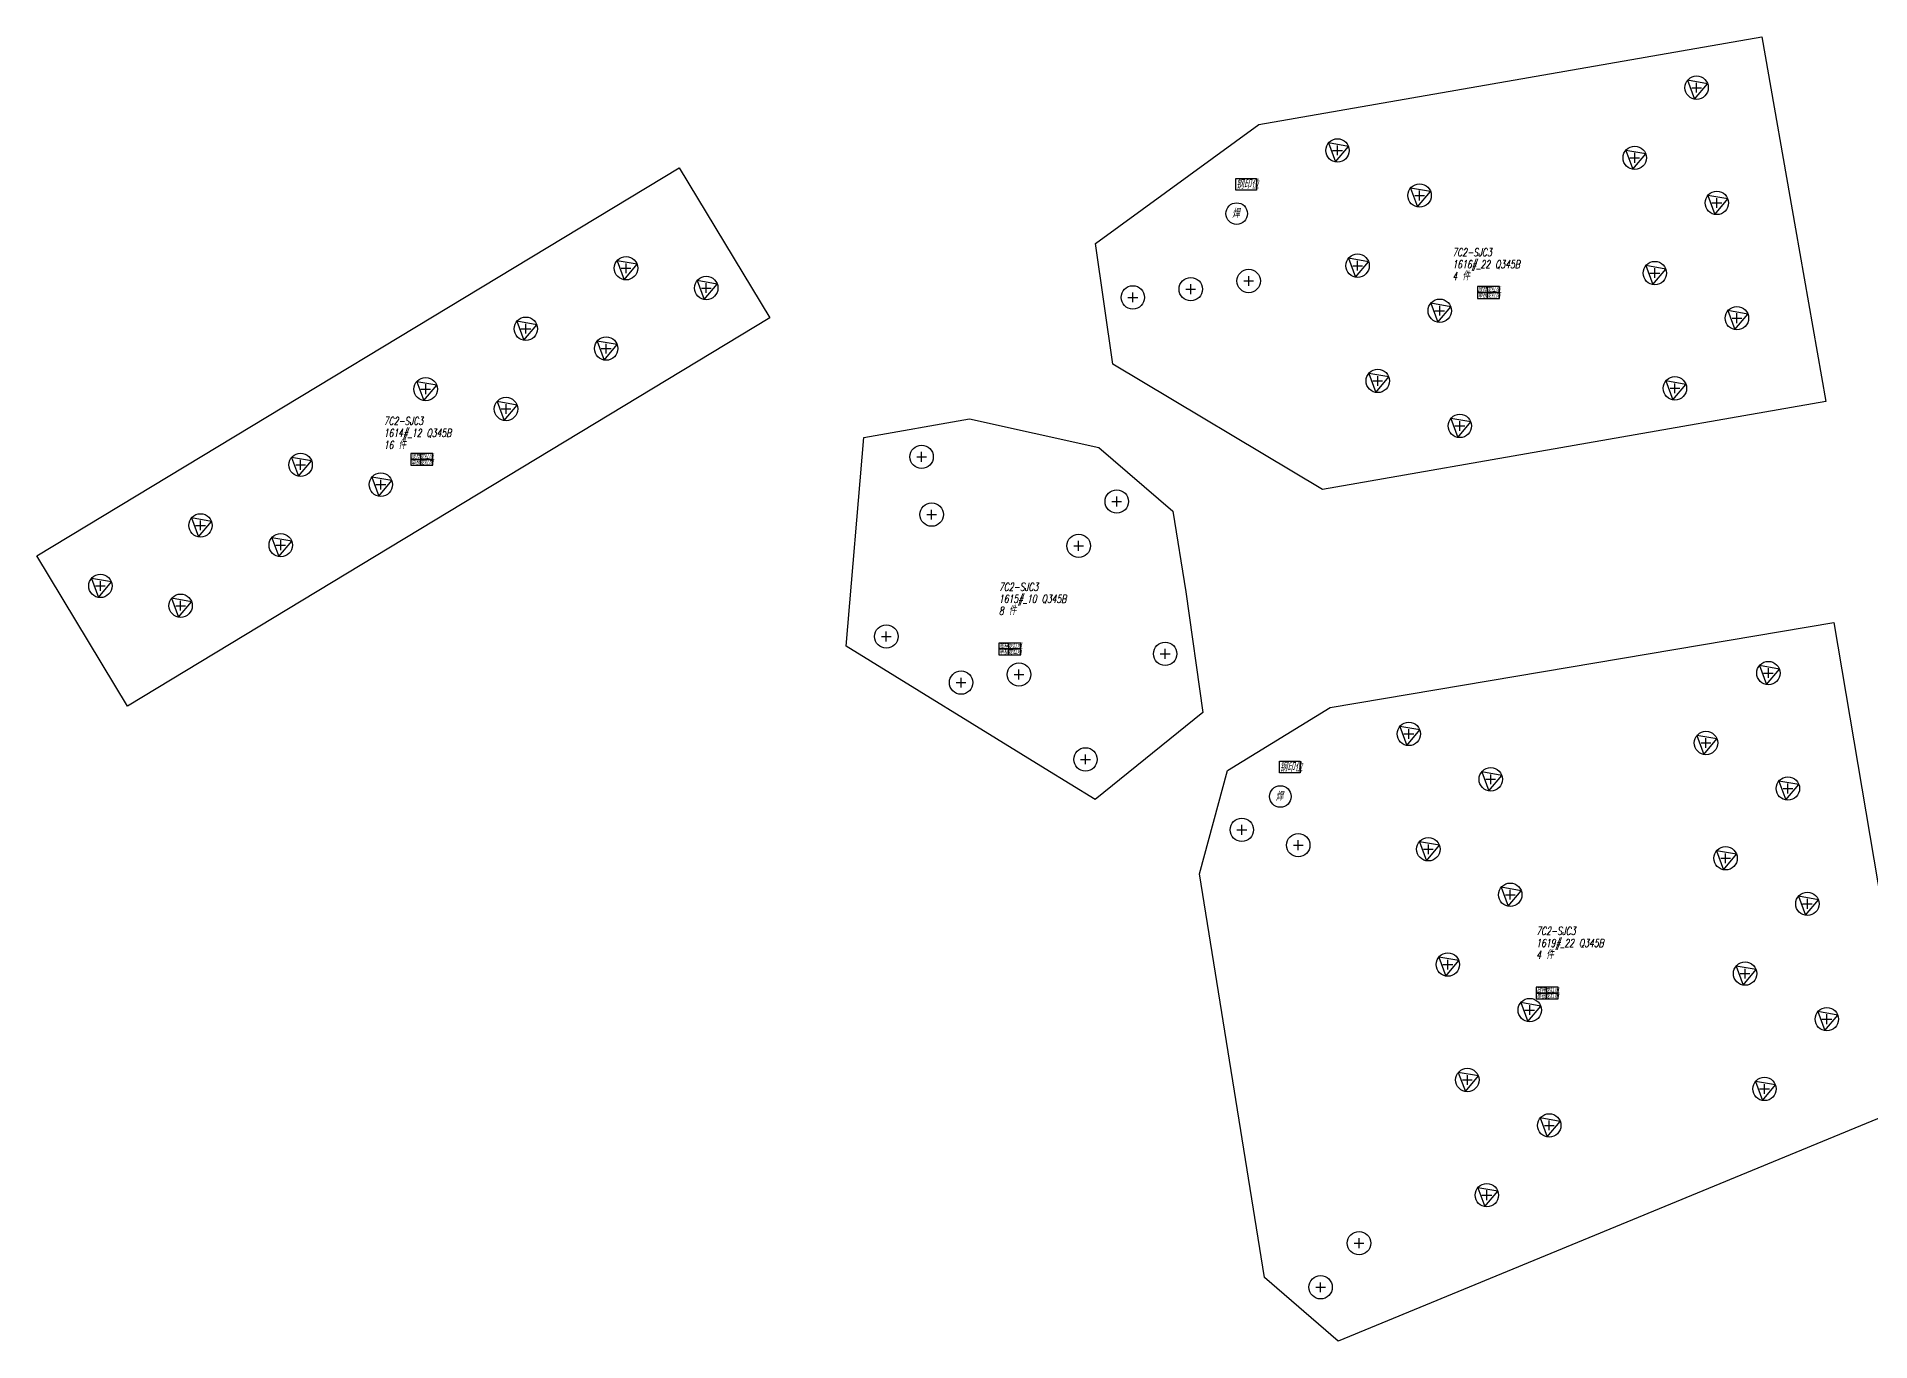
# Model space of a CAD drawing. Header units: millimetres. Extents: x -70.1 to 12, y -14.6 to 1.8.
# Drawn here: x 0.528 to 2.409, y -5.101 to -3.762 of the extents above; entities that cross this region are included whole.
import ezdxf
from ezdxf.enums import TextEntityAlignment as Align

# ---------------------------------------------------------------- set-up
doc = ezdxf.new("R2010")
doc.units = ezdxf.units.MM
doc.header["$LTSCALE"] = 0.035
doc.header["$PDMODE"] = 2
doc.header["$PDSIZE"] = 0.005
for name, color, linetype in [('3018', 7, 'Continuous'), ('文字', 100, 'Continuous'), ('板形', 255, 'Continuous'), ('标注', 132, 'Continuous'), ('签名', 141, 'Continuous')]:
    doc.layers.add(name, color=color, linetype=linetype)
doc.styles.add('HZ', font='txt.shx', dxfattribs={"width": 0.7, "oblique": 12, "bigfont": 'hztxt.shx'})

# ---------------------------------------------------------------- blocks, each defined once
blk = doc.blocks.new('bqian')
for p, q in [((0.045, 0.024), (0, 0.024)), ((0, 0.024), (0, 0.012)), ((0, 0.012), (0.045, 0.012)), ((0.045, 0.012), (0, 0.012)), ((0, 0.012), (0, 0)), ((0, 0), (0.045, 0)), ((0.02, 0.024), (0.02, 0)), ((0.045, 0.012), (0.045, 0.024)), ((0.045, 0), (0.045, 0.012))]:
    blk.add_line(p, q)
at = {"style": 'HZ', "oblique": 12, "width": 0.7}
for s, p in [('放样', (0.01, 0.018)), ('审核', (0.01, 0.006))]:
    blk.add_text(s, height=0.00985, dxfattribs=at).set_placement(p, align=Align.MIDDLE_CENTER)
for p in [(0.0325, 0.018), (0.0325, 0.006)]:
    blk.add_attdef('龙红雨', text='', height=0.00985, dxfattribs=at).set_placement(p, align=Align.MIDDLE_CENTER)
blk = doc.blocks.new('eo')
at = {"color": 211}
blk.add_circle((0, 0), 1, dxfattribs=at)
at = {"layer": '标注', "color": 1}
blk.add_lwpolyline([(-0.17, -0.98), (0.94, 0.34), (-0.77, 0.64)], close=True, dxfattribs=at)
blk = doc.blocks.new('co')
at = {"color": 211}
blk.add_circle((0, 0), 1, dxfattribs=at)

msp = doc.modelspace()

# ---------------------------------------------------------------- linework, layer by layer
at = {"color": 7, "linetype": 'Continuous'}
for points in [[(1.7579, -3.9078), (1.7791, -3.9078), (1.7791, -3.9198), (1.7579, -3.9198)], [(1.8026, -4.5057), (1.8238, -4.5057), (1.8238, -4.5176), (1.8026, -4.5176)]]:
    msp.add_lwpolyline(points, close=True, dxfattribs=at)
for centre in [(1.7587, -3.9439), (1.8035, -4.5418)]:
    msp.add_circle(centre, 0.0111, dxfattribs=at)
at = {"layer": '板形', "color": 1}
for p, q in [((1.7813, -3.8526), (2.2974, -3.7624)), ((2.2974, -3.7624), (2.3319, -3.9594)), ((1.614, -3.9745), (1.7813, -3.8526)), ((0.5278, -4.2951), (1.1868, -3.8968)), ((1.1868, -3.8968), (1.2799, -4.0509)), ((2.3319, -3.9594), (2.3629, -4.1367)), ((2.3319, -3.9594), (2.3319, -3.9594)), ((1.6315, -4.0983), (1.614, -3.9745)), ((1.2799, -4.0509), (0.6209, -4.4491)), ((1.8468, -4.2269), (1.6315, -4.0983)), ((2.3629, -4.1367), (1.8468, -4.2269)), ((1.3761, -4.1734), (1.4845, -4.1545)), ((1.4845, -4.1545), (1.6173, -4.1839)), ((1.3581, -4.3875), (1.3761, -4.1734)), ((1.6173, -4.1839), (1.6931, -4.2491)), ((1.8468, -4.2269), (1.8468, -4.2269)), ((1.6931, -4.2491), (1.7066, -4.3319)), ((0.6209, -4.4491), (0.5278, -4.2951)), ((1.7066, -4.3319), (1.724, -4.4557)), ((1.7066, -4.3319), (1.7066, -4.3319)), ((1.8547, -4.4506), (2.3714, -4.3633)), ((2.3714, -4.3633), (2.4247, -4.6788)), ((1.5624, -4.5136), (1.3581, -4.3875)), ((1.724, -4.4557), (1.6134, -4.545)), ((1.7494, -4.5151), (1.8547, -4.4506)), ((1.6134, -4.545), (1.5624, -4.5136)), ((1.7207, -4.6213), (1.7494, -4.5151)), ((1.6134, -4.545), (1.6134, -4.545)), ((1.7874, -5.0351), (1.7207, -4.6213)), ((2.4547, -4.8563), (1.8628, -5.1007)), ((1.8628, -5.1007), (1.7874, -5.0351)), ((1.8628, -5.1007), (1.8628, -5.1007))]:
    msp.add_line(p, q, dxfattribs=at)
at = {"layer": '签名', "color": 1}
for p in [(2.2305, -3.8147), (1.8621, -3.8791), (2.167, -3.8867), (1.9463, -3.9253), (2.2512, -3.9329), (1.1323, -3.9999), (1.8827, -3.9973), (2.1876, -4.0049), (1.2146, -4.0202), (1.6522, -4.0298), (1.7116, -4.0214), (1.771, -4.013), (1.967, -4.0435), (1.0295, -4.062), (2.2718, -4.0511), (1.1119, -4.0823), (0.9268, -4.124), (1.9034, -4.1155), (2.2082, -4.1231), (1.0092, -4.1443), (1.9876, -4.1617), (1.4355, -4.1934), (0.7985, -4.2016), (0.8808, -4.2219), (1.4458, -4.2526), (1.6357, -4.2392), (0.6958, -4.2637), (0.7781, -4.284), (1.5966, -4.2847), (0.5931, -4.3258), (0.6754, -4.3461), (1.3993, -4.3777), (1.6853, -4.3955), (1.476, -4.425), (1.5354, -4.4167), (2.3041, -4.4152), (1.9353, -4.4776), (2.2401, -4.4869), (1.6036, -4.5038), (2.0193, -4.5242), (2.3241, -4.5336), (1.764, -4.576), (1.8219, -4.5917), (1.9553, -4.5959), (2.2602, -4.6052), (2.0393, -4.6426), (2.3441, -4.6519), (1.9753, -4.7142), (2.2802, -4.7235), (2.0593, -4.7609), (2.3641, -4.7702), (1.9953, -4.8326), (2.3001, -4.8418), (2.0793, -4.8792), (2.0153, -4.9508), (1.8842, -5), (1.8448, -5.0452)]:
    msp.add_point(p, dxfattribs=at)

# ---------------------------------------------------------------- block references
at = {"color": 1, "xscale": 0.012, "yscale": 0.012, "zscale": 0.012}
for name, p in [('eo', (2.2305, -3.8147)), ('eo', (1.8621, -3.8791)), ('eo', (2.167, -3.8867)), ('eo', (1.9463, -3.9253)), ('eo', (2.2512, -3.9329)), ('eo', (1.8827, -3.9973)), ('eo', (1.1323, -3.9999)), ('co', (1.771, -4.013)), ('eo', (2.1876, -4.0049)), ('eo', (1.2146, -4.0202)), ('co', (1.6522, -4.0298)), ('co', (1.7116, -4.0214)), ('eo', (1.967, -4.0435)), ('eo', (2.2718, -4.0511)), ('eo', (1.0295, -4.062)), ('eo', (1.1119, -4.0823)), ('eo', (0.9268, -4.124)), ('eo', (1.9034, -4.1155)), ('eo', (2.2082, -4.1231)), ('eo', (1.0092, -4.1443)), ('eo', (1.9876, -4.1617)), ('eo', (0.7985, -4.2016)), ('co', (1.4355, -4.1934)), ('eo', (0.8808, -4.2219)), ('co', (1.6357, -4.2392)), ('co', (1.4458, -4.2526)), ('eo', (0.6958, -4.2637)), ('eo', (0.7781, -4.284)), ('co', (1.5966, -4.2847)), ('eo', (0.5931, -4.3258)), ('eo', (0.6754, -4.3461)), ('co', (1.3993, -4.3777)), ('co', (1.6853, -4.3955)), ('co', (1.476, -4.425)), ('co', (1.5354, -4.4167)), ('eo', (2.3041, -4.4152)), ('eo', (1.9353, -4.4776)), ('eo', (2.2401, -4.4869)), ('co', (1.6036, -4.5038)), ('eo', (2.0193, -4.5242)), ('eo', (2.3241, -4.5336)), ('co', (1.764, -4.576)), ('co', (1.8219, -4.5917)), ('eo', (1.9553, -4.5959)), ('eo', (2.2602, -4.6052)), ('eo', (2.0393, -4.6426)), ('eo', (2.3441, -4.6519)), ('eo', (1.9753, -4.7142)), ('eo', (2.2802, -4.7235)), ('eo', (2.0593, -4.7609)), ('eo', (2.3641, -4.7702)), ('eo', (1.9953, -4.8326)), ('eo', (2.3001, -4.8418)), ('eo', (2.0793, -4.8792)), ('eo', (2.0153, -4.9508)), ('co', (1.8842, -5)), ('co', (1.8448, -5.0452))]:
    msp.add_blockref(name, p, dxfattribs=at)
at = {"layer": '签名', "color": 1}
ref = msp.add_blockref('bqian', (2.0058, -4.0308), dxfattribs=dict(at, xscale=0.5, yscale=0.5, zscale=0.5))
ref.add_attrib('龙红雨', '龙红雨', dxfattribs={"layer": '0', "height": 0.00493, "style": 'HZ', "oblique": 12, "width": 0.7}).set_placement((2.0221, -4.0218), align=Align.MIDDLE_CENTER)
ref.add_attrib('龙红雨', '龙红雨', dxfattribs={"layer": '0', "height": 0.00493, "style": 'HZ', "oblique": 12, "width": 0.7}).set_placement((2.0221, -4.0278), align=Align.MIDDLE_CENTER)
ref = msp.add_blockref('bqian', (0.9115, -4.202), dxfattribs=dict(at, xscale=0.5, yscale=0.5, zscale=0.5))
ref.add_attrib('龙红雨', '龙红雨', dxfattribs={"layer": '0', "height": 0.00493, "style": 'HZ', "oblique": 12, "width": 0.7}).set_placement((0.9277, -4.193), align=Align.MIDDLE_CENTER)
ref.add_attrib('龙红雨', '龙红雨', dxfattribs={"layer": '0', "height": 0.00493, "style": 'HZ', "oblique": 12, "width": 0.7}).set_placement((0.9277, -4.199), align=Align.MIDDLE_CENTER)
ref = msp.add_blockref('bqian', (1.5148, -4.3965), dxfattribs=dict(at, xscale=0.5, yscale=0.5, zscale=0.5))
ref.add_attrib('龙红雨', '龙红雨', dxfattribs={"layer": '0', "height": 0.00493, "style": 'HZ', "oblique": 12, "width": 0.7}).set_placement((1.5311, -4.3875), align=Align.MIDDLE_CENTER)
ref.add_attrib('龙红雨', '龙红雨', dxfattribs={"layer": '0', "height": 0.00493, "style": 'HZ', "oblique": 12, "width": 0.7}).set_placement((1.5311, -4.3935), align=Align.MIDDLE_CENTER)
ref = msp.add_blockref('bqian', (2.066, -4.7495), dxfattribs=dict(at, xscale=0.5, yscale=0.5, zscale=0.5))
ref.add_attrib('龙红雨', '龙红雨', dxfattribs={"layer": '0', "height": 0.00493, "style": 'HZ', "oblique": 12, "width": 0.7}).set_placement((2.0822, -4.7405), align=Align.MIDDLE_CENTER)
ref.add_attrib('龙红雨', '龙红雨', dxfattribs={"layer": '0', "height": 0.00493, "style": 'HZ', "oblique": 12, "width": 0.7}).set_placement((2.0822, -4.7465), align=Align.MIDDLE_CENTER)

# ---------------------------------------------------------------- texts
at = {"layer": '3018', "color": 7, "linetype": 'Continuous', "style": 'HZ', "oblique": 12, "width": 0.7}
for s, p in [('钢印位', (1.7581, -3.9183)), ('焊', (1.754, -3.9482)), ('钢印位', (1.8028, -4.5162)), ('焊', (1.7987, -4.5461))]:
    msp.add_text(s, height=0.00821, dxfattribs=at).set_placement(p)
at = {"layer": '文字', "color": 1, "style": 'HZ', "oblique": 12, "width": 0.7}
for s, p in [('7C2-SJC3', (1.98, -3.9877)), ('4 件', (1.98, -4.0123)), ('1616#_22 Q345B', (1.98, -4)), ('7C2-SJC3', (0.8838, -4.1607)), ('1614#_12 Q345B', (0.8838, -4.173)), ('16 件', (0.8838, -4.1853)), ('7C2-SJC3', (1.5148, -4.3309)), ('1615#_10 Q345B', (1.5148, -4.3432)), ('8 件', (1.5148, -4.3555)), ('7C2-SJC3', (2.066, -4.6838)), ('4 件', (2.066, -4.7085)), ('1619#_22 Q345B', (2.066, -4.6962))]:
    msp.add_text(s, height=0.00821, dxfattribs=at).set_placement(p)

doc.saveas('drawing.dxf')
